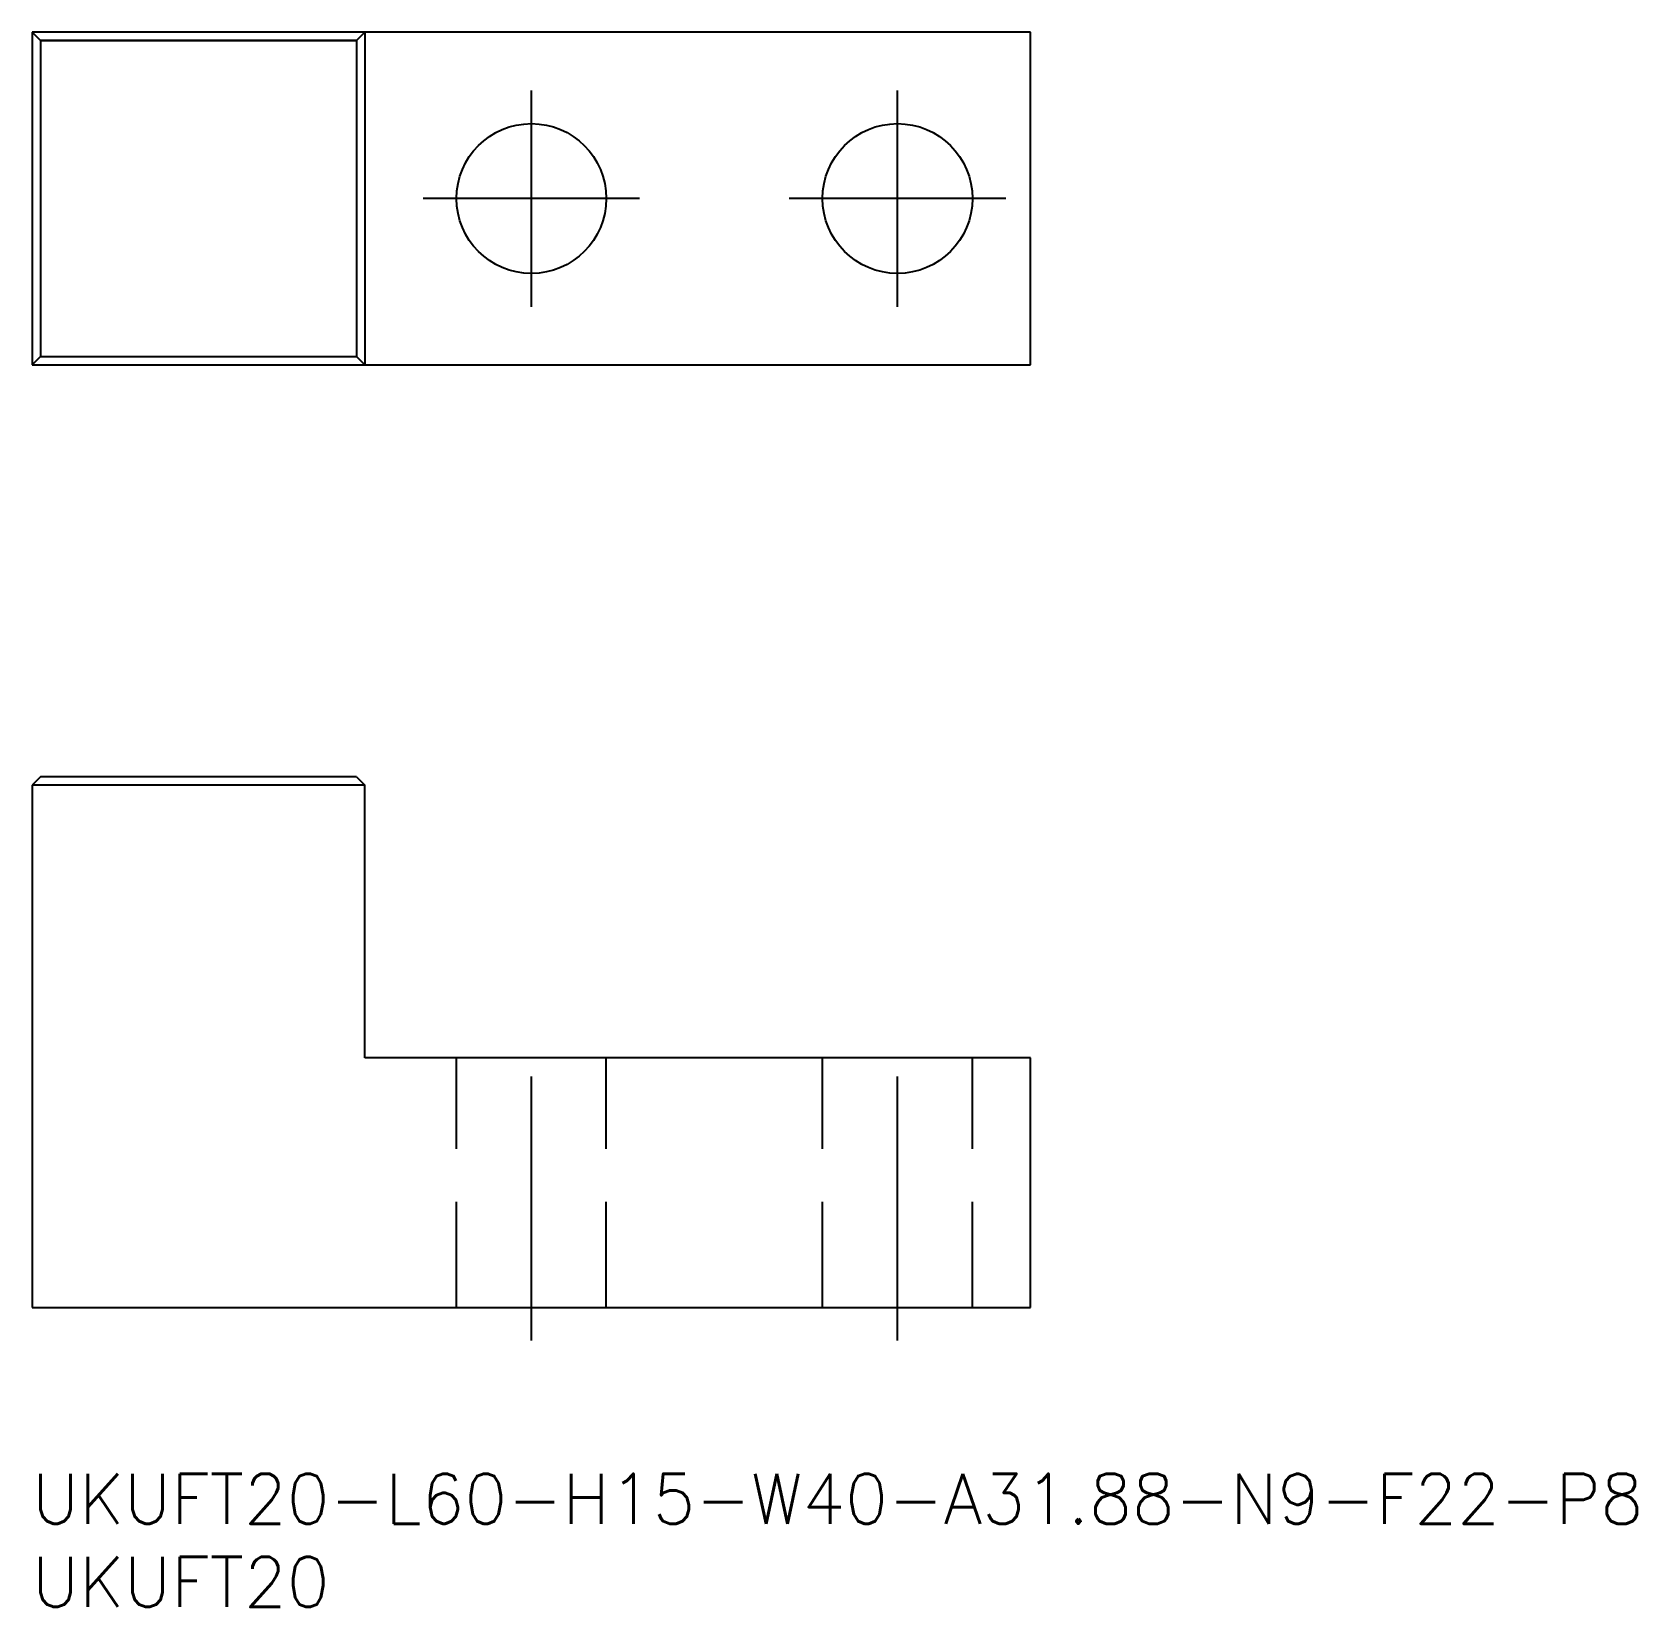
# Model space of a CAD drawing. Extents: x 0 to 96.4, y -8 to 86.6.
import ezdxf

# ---------------------------------------------------------------- set-up
doc = ezdxf.new("R2010")
doc.units = 0
doc.header["$LTSCALE"] = 0.5
doc.linetypes.add('CENTER', pattern=[50.8, 31.75, -6.35, 6.35, -6.35])
doc.linetypes.add('DASHED', pattern=[19.05, 12.7, -6.35])
for name, color, linetype in [('MSM_CENTER', 1, 'CENTER'), ('MSM_CONTINUOUS', 7, 'CONTINUOUS'), ('MSM_DASHED', 4, 'DASHED'), ('MSM_PART_NUMBER', 7, 'CONTINUOUS')]:
    doc.layers.add(name, color=color, linetype=linetype)
doc.styles.get("Standard").update_dxf_attribs({"font": 'txt.shx', "height": 3, "bigfont": 'bigfont.shx'})

# ---------------------------------------------------------------- blocks, each defined once
blk = doc.blocks.new('*U19')
at = {"layer": 'MSM_PART_NUMBER'}
blk.add_text('UKUFT20-L60-H15-W40-A31.88-N9-F22-P8', height=3, dxfattribs=at).set_placement((0, -3))
blk = doc.blocks.new('*U20')
at = {"layer": 'MSM_PART_NUMBER'}
blk.add_text('UKUFT20', height=3, dxfattribs=at).set_placement((0, -8))

msp = doc.modelspace()

# ---------------------------------------------------------------- linework, layer by layer
at = {"layer": 'MSM_CENTER'}
for p, q in [((30, 70.132), (30, 83.132)), ((52, 70.132), (52, 83.132)), ((36.5, 76.632), (23.5, 76.632)), ((58.5, 76.632), (45.5, 76.632)), ((30, 8), (30, 27)), ((52, 8), (52, 27))]:
    msp.add_line(p, q, dxfattribs=at)
at = {"layer": 'MSM_CONTINUOUS'}
for p, q in [((0, 86.632), (0, 66.632)), ((60, 86.632), (0, 86.632)), ((0, 86.632), (0.5, 86.132)), ((0.5, 86.132), (0.5, 67.132)), ((19.5, 86.132), (0.5, 86.132)), ((0.5, 86.132), (19.5, 86.132)), ((19.5, 86.132), (20, 86.632)), ((19.5, 86.132), (19.5, 67.132)), ((20, 86.632), (20, 66.632)), ((60, 66.632), (60, 86.632)), ((0.5, 67.132), (0, 66.632)), ((0, 66.632), (60, 66.632)), ((0.5, 67.132), (19.5, 67.132)), ((19.5, 67.132), (20, 66.632)), ((0.5, 41.88), (0, 41.38)), ((19.5, 41.88), (0.5, 41.88)), ((19.5, 41.88), (20, 41.38)), ((0, 41.38), (0, 10)), ((20, 41.38), (0, 41.38)), ((20, 25), (20, 41.38)), ((60, 25), (20, 25)), ((60, 10), (60, 25)), ((0, 10), (60, 10))]:
    msp.add_line(p, q, dxfattribs=at)
for centre in [(30, 76.632), (52, 76.632)]:
    msp.add_circle(centre, 4.5, dxfattribs=at)
at = {"layer": 'MSM_DASHED'}
for p, q in [((25.5, 10), (25.5, 25)), ((34.5, 10), (34.5, 25)), ((47.5, 10), (47.5, 25)), ((56.5, 10), (56.5, 25))]:
    msp.add_line(p, q, dxfattribs=at)

# ---------------------------------------------------------------- block references
at = {"layer": 'MSM_CONTINUOUS'}
for name in ['*U19', '*U20']:
    msp.add_blockref(name, (0, 0), dxfattribs=at)

doc.saveas('drawing.dxf')
